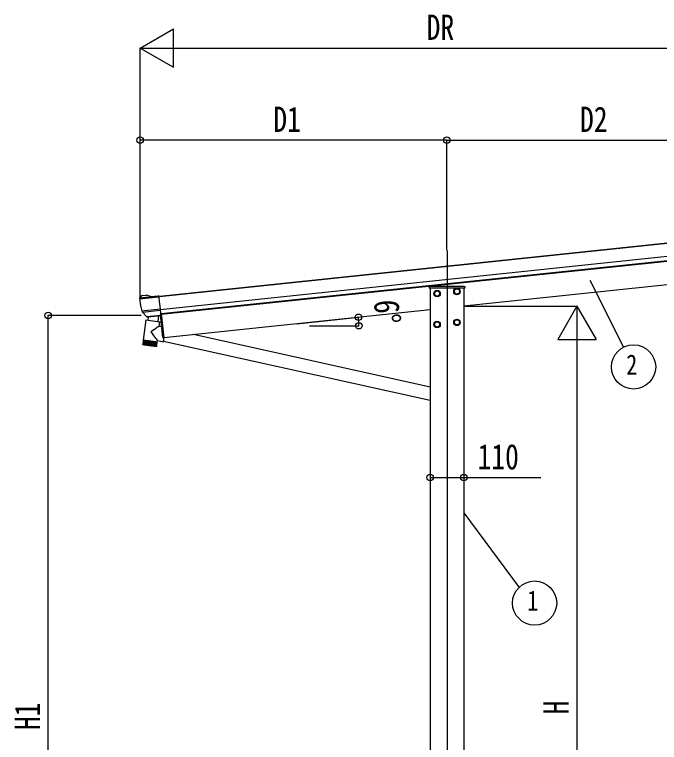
# Model space of a CAD drawing. Units: millimetres, scale not verified. Extents: x -10512 to 10512, y -7425 to 7425.
# Drawn here: x -1278 to 824, y -2534 to -162 of the extents above; entities that cross this region are included whole.
import ezdxf
from ezdxf.enums import TextEntityAlignment as Align

# ---------------------------------------------------------------- set-up
doc = ezdxf.new("R2010")
doc.units = ezdxf.units.MM
doc.header["$LTSCALE"] = 40
for name, color, linetype in [('0-4_YKK_12', 2, 'Continuous'), ('0-5_YKK_13', 4, 'Continuous'), ('0-6_YKK_A1', 4, 'Continuous'), ('0-7_YKK_D', 6, 'Continuous')]:
    doc.layers.add(name, color=color, linetype=linetype)
doc.styles.add('ＭＳ ゴシック', font='')
doc.styles.get('ＭＳ ゴシック').set_extended_font_data('MS Gothic')

msp = doc.modelspace()

# ---------------------------------------------------------------- linework, layer by layer
at = {"layer": '0-4_YKK_12'}
msp.add_line((131.45, -931.26), (131.45, -4478.27), dxfattribs=at)
at = {"layer": '0-5_YKK_13'}
for p, q in [((73.42, -1049.88), (73.2, -1053.5)), ((74.67, -1053.5), (73.2, -1053.5)), ((75.2, -1053.5), (74.67, -1053.5)), ((187.7, -1053.5), (75.2, -1053.5)), ((186.98, -1048), (75.42, -1048)), ((89.31, -1071.4), (94.22, -1062.9)), ((94.22, -1062.9), (104.03, -1062.9)), ((104.03, -1062.9), (108.94, -1071.4)), ((153.95, -1064.61), (158.86, -1056.11)), ((158.86, -1056.11), (168.68, -1056.11)), ((168.68, -1056.11), (173.58, -1064.61)), ((187.72, -1053.5), (187.2, -1053.5)), ((189.2, -1053.5), (187.72, -1053.5)), ((188.98, -1049.88), (189.2, -1053.5)), ((-870.43, -1088.84), (-870.48, -1088.37)), ((-870.43, -1088.84), (-807.78, -1082.26)), ((-870.13, -1085.32), (-808.14, -1078.81)), ((-870.07, -1085.23), (-834.67, -1081.51)), ((-865.65, -1079.76), (-869.94, -1085.07)), ((-862.28, -1077.93), (-848.8, -1076.52)), ((-834.72, -1081.07), (-808.19, -1078.28)), ((-808.14, -1078.81), (-808.19, -1078.28)), ((-807.83, -1081.79), (-807.78, -1082.26)), ((-807.78, -1082.26), (-806.04, -1098.81)), ((-806.04, -1098.81), (-805.79, -1101.15)), ((-805.79, -1101.15), (-805.44, -1104.49)), ((-805.44, -1104.49), (-803.69, -1121.13)), ((-862.55, -1127.32), (-803.69, -1121.13)), ((-862.55, -1127.33), (-803.69, -1121.14)), ((-862.55, -1127.33), (-862.55, -1127.32)), ((-860.43, -1131.63), (-861.21, -1130.73)), ((-860.43, -1131.63), (-803.22, -1125.61)), ((-847.69, -1146.28), (-860.43, -1131.63)), ((-803.69, -1121.13), (-803.69, -1121.14)), ((-803.69, -1121.14), (-803.22, -1125.61)), ((-803.22, -1125.61), (-801.56, -1141.43)), ((-801.53, -1137.5), (-799.99, -1137.25)), ((-799.99, -1137.25), (-799.83, -1138.73)), ((-849.57, -1157.14), (-858.32, -1223.57)), ((-849.57, -1157.14), (-804.16, -1163.12)), ((-847.69, -1146.28), (-801.56, -1141.43)), ((-847.52, -1146.49), (-847.69, -1146.28)), ((-844.94, -1147.5), (-801.4, -1142.92)), ((-842.73, -1158.04), (-841.29, -1147.12)), ((-808.56, -1143.68), (-811, -1162.22)), ((-802.31, -1139.09), (-802.36, -1138.59)), ((-794.38, -1214.49), (-802.31, -1139.09)), ((-801.56, -1141.43), (-801.4, -1142.92)), ((-791.88, -1214.32), (-799.83, -1138.73)), ((153.97, -1165.16), (158.87, -1156.66)), ((158.87, -1156.66), (168.69, -1156.66)), ((168.69, -1156.66), (173.6, -1165.16)), ((-797.99, -1180.12), (-806.22, -1178.29)), ((-806.16, -1178.31), (-804.16, -1163.12)), ((89.32, -1171.95), (94.23, -1163.45)), ((94.23, -1163.45), (104.04, -1163.45)), ((104.04, -1163.45), (108.95, -1171.95)), ((76.25, -1376.15), (-694.35, -1205.08)), ((-858.31, -1223.57), (-859.95, -1235.97)), ((-858.22, -1223.58), (-859.86, -1236.06)), ((-857.95, -1223.61), (-859.61, -1236.18)), ((-857.52, -1223.67), (-859.15, -1236.05)), ((-856.93, -1223.75), (-858.6, -1236.49)), ((-856.25, -1223.84), (-858.06, -1237.54)), ((-856.18, -1223.85), (-857.86, -1236.67)), ((-855.46, -1223.94), (-857.27, -1237.65)), ((-855.27, -1223.97), (-856.97, -1236.87)), ((-854.52, -1224.07), (-856.32, -1237.77)), ((-854.22, -1224.11), (-855.93, -1237.08)), ((-853.43, -1224.21), (-855.24, -1237.91)), ((-853.03, -1224.26), (-854.75, -1237.31)), ((-852.21, -1224.37), (-854.01, -1238.07)), ((-851.71, -1224.44), (-853.44, -1237.56)), ((-850.86, -1224.55), (-852.66, -1238.25)), ((-850.27, -1224.62), (-852.01, -1237.82)), ((-849.39, -1224.74), (-851.2, -1238.45)), ((-848.73, -1224.83), (-850.48, -1238.1)), ((-847.82, -1224.95), (-849.63, -1238.65)), ((-847.09, -1225.04), (-848.85, -1238.39)), ((-846.16, -1225.17), (-847.96, -1238.87)), ((-845.37, -1225.27), (-847.13, -1238.68)), ((-844.42, -1225.4), (-846.22, -1239.1)), ((-843.57, -1225.51), (-845.34, -1238.98)), ((-842.61, -1225.63), (-844.41, -1239.34)), ((-841.72, -1225.75), (-843.5, -1239.28)), ((-840.74, -1225.88), (-842.55, -1239.58)), ((-839.83, -1226), (-841.61, -1239.59)), ((-838.84, -1226.13), (-840.64, -1239.83)), ((-837.9, -1226.25), (-839.71, -1239.96)), ((-836.91, -1226.38), (-838.72, -1240.09)), ((-835.97, -1226.51), (-837.77, -1240.21)), ((-834.98, -1226.64), (-836.78, -1240.34)), ((-834.03, -1226.76), (-835.83, -1240.47)), ((-834.85, -1240.6), (-833.04, -1226.89)), ((-832.11, -1227.02), (-833.91, -1240.72)), ((-832.93, -1240.85), (-831.12, -1227.15)), ((-830.21, -1227.27), (-832.01, -1240.97)), ((-831.01, -1240.92), (-829.23, -1227.39)), ((-828.35, -1227.51), (-830.16, -1241.22)), ((-829.16, -1241.1), (-827.39, -1227.64)), ((-826.55, -1227.75), (-828.35, -1241.45)), ((-827.37, -1241.27), (-825.6, -1227.87)), ((-824.82, -1227.98), (-826.62, -1241.68)), ((-825.65, -1241.43), (-823.89, -1228.1)), ((-823.17, -1228.19), (-824.97, -1241.9)), ((-824.01, -1241.57), (-822.26, -1228.31)), ((-821.61, -1228.4), (-823.41, -1242.1)), ((-822.47, -1241.71), (-820.73, -1228.51)), ((-820.16, -1228.59), (-821.97, -1242.29)), ((-821.04, -1241.82), (-819.31, -1228.7)), ((-818.83, -1228.76), (-820.63, -1242.47)), ((-819.73, -1241.92), (-818.01, -1228.87)), ((-817.63, -1228.92), (-819.43, -1242.63)), ((-818.55, -1241.99), (-816.84, -1229.03)), ((-816.56, -1229.06), (-818.36, -1242.77)), ((-817.51, -1242.04), (-815.81, -1229.16)), ((-815.64, -1229.18), (-817.44, -1242.89)), ((-814.87, -1229.29), (-816.67, -1242.99)), ((-816.61, -1242.08), (-814.93, -1229.28)), ((-815.87, -1242.09), (-814.2, -1229.37)), ((-815.29, -1242.08), (-813.63, -1229.45)), ((-814.85, -1241.89), (-813.22, -1229.5)), ((-814.61, -1241.91), (-812.98, -1229.53)), ((-814.54, -1241.94), (-812.91, -1229.54)), ((-812.98, -1229.53), (-812.91, -1229.54)), ((-812.91, -1229.54), (-812.16, -1223.89)), ((-812.25, -1223.87), (-792.78, -1228.19)), ((-794.33, -1214.99), (-794.38, -1214.49)), ((-792.37, -1226.34), (76.25, -1419.17)), ((-859.61, -1237.34), (-859.57, -1237.34)), ((-859.45, -1237.17), (-859.47, -1237.36)), ((-859.47, -1237.36), (-859.35, -1237.37)), ((-859.15, -1236.05), (-859.19, -1236.32)), ((-859.12, -1237.06), (-859.17, -1237.4)), ((-859.17, -1237.4), (-858.96, -1237.42)), ((-858.6, -1236.77), (-858.69, -1237.46)), ((-858.69, -1237.46), (-858.4, -1237.5)), ((-839.18, -1240.71), (-858.22, -1238.2)), ((-858.06, -1237.54), (-857.69, -1237.59)), ((-857.27, -1237.65), (-856.82, -1237.7)), ((-856.32, -1237.77), (-855.81, -1237.84)), ((-855.24, -1237.91), (-854.65, -1237.99)), ((-854.01, -1238.07), (-853.37, -1238.16)), ((-852.66, -1238.25), (-851.96, -1238.34)), ((-851.2, -1238.45), (-850.44, -1238.54)), ((-849.63, -1238.65), (-848.83, -1238.76)), ((-847.96, -1238.87), (-847.12, -1238.98)), ((-846.22, -1239.1), (-845.34, -1239.22)), ((-844.41, -1239.34), (-843.51, -1239.46)), ((-842.55, -1239.58), (-841.62, -1239.71)), ((-840.64, -1239.83), (-839.71, -1239.96)), ((-816.78, -1243.66), (-839.18, -1240.71)), ((-838.72, -1240.09), (-837.77, -1240.21)), ((-836.78, -1240.34), (-835.83, -1240.47)), ((-834.85, -1240.6), (-833.91, -1240.72)), ((-832.93, -1240.85), (-832.01, -1240.97)), ((-831.06, -1241.1), (-830.16, -1241.22)), ((-829.23, -1241.34), (-828.35, -1241.45)), ((-827.46, -1241.57), (-826.62, -1241.68)), ((-825.77, -1241.79), (-824.97, -1241.9)), ((-824.16, -1242), (-823.41, -1242.1)), ((-822.66, -1242.2), (-821.97, -1242.29)), ((-821.27, -1242.39), (-820.63, -1242.47)), ((-820, -1242.55), (-819.43, -1242.63)), ((-818.87, -1242.7), (-818.36, -1242.77)), ((-817.87, -1242.83), (-817.44, -1242.89)), ((-817.03, -1242.94), (-816.67, -1242.99)), ((-816.34, -1243.03), (-816.06, -1243.07)), ((-815.98, -1242.51), (-816.06, -1243.07)), ((-815.81, -1243.1), (-815.61, -1243.13)), ((-815.57, -1242.8), (-815.61, -1243.13)), ((-815.44, -1243.15), (-815.33, -1243.17)), ((-815.3, -1243.01), (-815.33, -1243.17)), ((-815.25, -1243.18), (-815.21, -1243.18))]:
    msp.add_line(p, q, dxfattribs=at)
for points in [[(153.95, -1064.61), (158.86, -1073.11), (168.68, -1073.11), (173.58, -1064.61)], [(-870.6, -1087.27), (-870.48, -1088.37), (-807.83, -1081.79), (-808.14, -1078.81)], [(-834.67, -1081.51), (-834.72, -1081.07), (-847.51, -1076.66)], [(89.31, -1071.4), (94.22, -1079.9), (104.03, -1079.9), (108.94, -1071.4)], [(89.32, -1171.95), (94.23, -1180.45), (104.04, -1180.45), (108.95, -1171.95)], [(153.97, -1165.16), (158.87, -1173.66), (168.69, -1173.66), (173.6, -1165.16)], [(-812.98, -1229.53), (-813.23, -1229.5), (-813.64, -1229.45), (-814.23, -1229.37), (-814.97, -1229.27), (-815.88, -1229.15), (-816.93, -1229.01), (-818.13, -1228.86), (-819.46, -1228.68), (-820.91, -1228.49), (-822.47, -1228.29), (-824.14, -1228.07), (-825.89, -1227.84), (-827.71, -1227.6), (-829.6, -1227.35), (-831.53, -1227.09), (-833.49, -1226.83), (-835.47, -1226.57), (-837.45, -1226.31), (-839.41, -1226.05), (-841.35, -1225.8), (-843.24, -1225.55), (-845.08, -1225.31), (-846.84, -1225.08), (-848.52, -1224.86), (-850.1, -1224.65), (-851.56, -1224.45), (-852.91, -1224.28), (-854.13, -1224.12), (-855.2, -1223.98), (-856.13, -1223.85), (-856.9, -1223.75), (-857.5, -1223.67), (-857.95, -1223.61), (-858.22, -1223.58), (-858.31, -1223.57)], [(-791.88, -1214.32), (-791.73, -1215.81), (-793.29, -1215.88)], [(-791.61, -1215.3), (-792.02, -1217.61), (-792.39, -1219.9), (-792.68, -1221.97), (-792.9, -1223.78), (-793.04, -1225.31), (-793.09, -1226.54), (-793.07, -1227.43), (-792.96, -1227.99), (-792.77, -1228.2), (-792.5, -1228.05), (-792.15, -1227.55), (-791.74, -1226.72), (-791.65, -1226.5)], [(-791.46, -1215.28), (-791.6, -1216.04), (-791.97, -1218.32), (-792.28, -1220.38), (-792.51, -1222.2), (-792.66, -1223.74), (-792.72, -1224.97), (-792.71, -1225.87), (-792.6, -1226.43), (-792.42, -1226.63), (-792.16, -1226.49), (-792.09, -1226.4)], [(-859.95, -1236.25), (-859.95, -1236.1), (-859.95, -1235.96), (-859.96, -1236.3), (-859.91, -1236.65), (-859.8, -1237), (-859.61, -1237.34)], [(-859.86, -1236.26), (-859.86, -1236.12), (-859.85, -1235.97), (-859.85, -1236.32), (-859.78, -1236.67), (-859.66, -1237.02), (-859.47, -1237.36)], [(-859.35, -1237.37), (-859.52, -1237.04), (-859.61, -1236.69), (-859.62, -1236.35), (-859.58, -1236.01), (-859.56, -1236.36), (-859.49, -1236.71), (-859.36, -1237.06), (-859.17, -1237.4)], [(-858.96, -1237.42), (-859.12, -1237.09), (-859.2, -1236.75), (-859.2, -1236.4), (-859.14, -1236.07), (-859.11, -1236.42), (-859.02, -1236.77), (-858.88, -1237.12), (-858.69, -1237.46)], [(-858.4, -1237.5), (-858.55, -1237.17), (-858.62, -1236.82), (-858.6, -1236.48), (-858.53, -1236.15), (-858.49, -1236.5), (-858.39, -1236.85), (-858.24, -1237.21), (-858.06, -1237.54)], [(-857.69, -1237.59), (-857.83, -1237.26), (-857.88, -1236.92), (-857.85, -1236.58), (-857.76, -1236.25), (-857.7, -1236.6), (-857.6, -1236.96), (-857.45, -1237.31), (-857.27, -1237.65)], [(-856.82, -1237.7), (-856.95, -1237.38), (-856.98, -1237.04), (-856.94, -1236.7), (-856.83, -1236.37), (-856.77, -1236.72), (-856.65, -1237.08), (-856.5, -1237.44), (-856.32, -1237.77)], [(-855.81, -1237.84), (-855.92, -1237.51), (-855.94, -1237.18), (-855.88, -1236.84), (-855.76, -1236.51), (-855.68, -1236.87), (-855.56, -1237.23), (-855.41, -1237.58), (-855.24, -1237.91)], [(-854.65, -1237.99), (-854.75, -1237.67), (-854.75, -1237.33), (-854.67, -1237), (-854.54, -1236.67), (-854.45, -1237.03), (-854.33, -1237.39), (-854.17, -1237.74), (-854.01, -1238.07)], [(-853.37, -1238.16), (-853.45, -1237.84), (-853.43, -1237.51), (-853.34, -1237.18), (-853.2, -1236.85), (-853.1, -1237.21), (-852.97, -1237.57), (-852.81, -1237.92), (-852.66, -1238.25)], [(-851.96, -1238.34), (-852.02, -1238.03), (-851.99, -1237.7), (-851.88, -1237.37), (-851.73, -1237.04), (-851.62, -1237.4), (-851.49, -1237.76), (-851.34, -1238.12), (-851.2, -1238.45)], [(-850.44, -1238.54), (-850.49, -1238.23), (-850.44, -1237.9), (-850.32, -1237.57), (-850.15, -1237.25), (-850.04, -1237.61), (-849.9, -1237.97), (-849.75, -1238.33), (-849.63, -1238.65)], [(-848.83, -1238.76), (-848.85, -1238.44), (-848.79, -1238.12), (-848.65, -1237.79), (-848.47, -1237.47), (-848.35, -1237.83), (-848.22, -1238.19), (-848.08, -1238.55), (-847.96, -1238.87)], [(-847.12, -1238.98), (-847.13, -1238.67), (-847.05, -1238.35), (-846.89, -1238.02), (-846.71, -1237.7), (-846.59, -1238.06), (-846.45, -1238.43), (-846.32, -1238.78), (-846.22, -1239.1)], [(-845.34, -1239.22), (-845.33, -1238.91), (-845.23, -1238.59), (-845.07, -1238.26), (-844.87, -1237.94), (-844.75, -1238.31), (-844.62, -1238.67), (-844.49, -1239.02), (-844.41, -1239.34)], [(-843.51, -1239.46), (-843.47, -1239.15), (-843.36, -1238.83), (-843.18, -1238.51), (-842.98, -1238.19), (-842.85, -1238.56), (-842.72, -1238.92), (-842.61, -1239.27), (-842.55, -1239.58)], [(-841.62, -1239.71), (-841.57, -1239.4), (-841.44, -1239.09), (-841.25, -1238.77), (-841.04, -1238.45), (-840.92, -1238.81), (-840.79, -1239.17), (-840.69, -1239.52), (-840.64, -1239.83)], [(-839.71, -1239.96), (-839.63, -1239.66), (-839.49, -1239.34), (-839.29, -1239.02), (-839.08, -1238.71), (-838.95, -1239.07), (-838.83, -1239.43), (-838.74, -1239.78), (-838.72, -1240.09)], [(-837.77, -1240.21), (-837.68, -1239.91), (-837.52, -1239.6), (-837.31, -1239.29), (-837.1, -1238.97), (-836.98, -1239.33), (-836.86, -1239.69), (-836.79, -1240.03), (-836.78, -1240.34)], [(-835.83, -1240.47), (-835.72, -1240.17), (-835.55, -1239.86), (-835.34, -1239.55), (-835.12, -1239.23), (-835, -1239.59), (-834.9, -1239.95), (-834.83, -1240.29), (-834.85, -1240.6)], [(-833.91, -1240.72), (-833.78, -1240.43), (-833.59, -1240.12), (-833.38, -1239.8), (-833.16, -1239.49), (-833.04, -1239.85), (-832.95, -1240.2), (-832.9, -1240.54), (-832.93, -1240.85)], [(-832.01, -1240.97), (-831.86, -1240.68), (-831.67, -1240.37), (-831.44, -1240.06), (-831.23, -1239.74), (-831.12, -1240.1), (-831.04, -1240.46), (-831, -1240.79), (-831.06, -1241.1)], [(-830.16, -1241.22), (-829.99, -1240.93), (-829.78, -1240.62), (-829.56, -1240.31), (-829.34, -1239.99), (-829.24, -1240.35), (-829.17, -1240.7), (-829.15, -1241.04), (-829.23, -1241.34)], [(-828.35, -1241.45), (-828.17, -1241.17), (-827.96, -1240.86), (-827.73, -1240.55), (-827.52, -1240.23), (-827.42, -1240.59), (-827.37, -1240.94), (-827.37, -1241.27), (-827.46, -1241.57)], [(-826.62, -1241.68), (-826.42, -1241.4), (-826.2, -1241.09), (-825.97, -1240.78), (-825.77, -1240.46), (-825.68, -1240.82), (-825.64, -1241.17), (-825.65, -1241.5), (-825.77, -1241.79)], [(-824.97, -1241.9), (-824.76, -1241.61), (-824.53, -1241.31), (-824.3, -1241), (-824.1, -1240.68), (-824.03, -1241.03), (-824, -1241.38), (-824.03, -1241.71), (-824.16, -1242)], [(-823.41, -1242.1), (-823.19, -1241.82), (-822.96, -1241.52), (-822.73, -1241.2), (-822.54, -1240.88), (-822.47, -1241.24), (-822.46, -1241.59), (-822.51, -1241.91), (-822.66, -1242.2)], [(-821.97, -1242.29), (-821.73, -1242.01), (-821.49, -1241.71), (-821.27, -1241.4), (-821.09, -1241.08), (-821.03, -1241.43), (-821.04, -1241.77), (-821.1, -1242.1), (-821.27, -1242.39)], [(-820.63, -1242.47), (-820.39, -1242.19), (-820.15, -1241.89), (-819.94, -1241.57), (-819.76, -1241.25), (-819.72, -1241.6), (-819.73, -1241.94), (-819.82, -1242.27), (-820, -1242.55)], [(-819.43, -1242.63), (-819.18, -1242.35), (-818.94, -1242.05), (-818.73, -1241.73), (-818.56, -1241.41), (-818.54, -1241.76), (-818.57, -1242.1), (-818.67, -1242.42), (-818.87, -1242.7)], [(-818.36, -1242.77), (-818.1, -1242.49), (-817.87, -1242.19), (-817.66, -1241.87), (-817.51, -1241.55), (-817.5, -1241.89), (-817.54, -1242.23), (-817.66, -1242.55), (-817.87, -1242.83)], [(-817.44, -1242.89), (-817.18, -1242.61), (-816.94, -1242.31), (-816.75, -1241.99), (-816.61, -1241.67), (-816.61, -1242.01), (-816.67, -1242.35), (-816.8, -1242.66), (-817.03, -1242.94)], [(-816.67, -1242.99), (-816.4, -1242.71), (-816.17, -1242.41), (-815.99, -1242.09), (-815.86, -1241.76), (-815.88, -1242.11), (-815.95, -1242.44), (-816.1, -1242.76), (-816.34, -1243.03)], [(-816.06, -1243.07), (-815.79, -1242.8), (-815.56, -1242.49), (-815.39, -1242.17), (-815.28, -1241.84), (-815.31, -1242.18), (-815.4, -1242.51), (-815.56, -1242.83), (-815.81, -1243.1)], [(-815.61, -1243.13), (-815.34, -1242.85), (-815.12, -1242.55), (-814.96, -1242.23), (-814.86, -1241.9), (-814.91, -1242.24), (-815.01, -1242.57), (-815.19, -1242.88), (-815.44, -1243.15)], [(-815.33, -1243.17), (-815.06, -1242.89), (-814.85, -1242.59), (-814.7, -1242.26), (-814.61, -1241.93), (-814.67, -1242.27), (-814.8, -1242.59), (-814.99, -1242.9), (-815.25, -1243.18)], [(-815.21, -1243.18), (-814.95, -1242.91), (-814.75, -1242.6), (-814.61, -1242.27), (-814.54, -1241.94)], [(-815.02, -1242.99), (-814.91, -1242.86), (-814.82, -1242.73)], [(-814.72, -1242.55), (-814.72, -1242.55), (-814.6, -1242.22)]]:
    msp.add_lwpolyline(points, dxfattribs=at)
for centre, radius in [((99.13, -1071.4), 10.5), ((99.13, -1071.4), 9.2), ((99.13, -1071.4), 8.5), ((163.77, -1064.61), 10.5), ((163.77, -1064.61), 9.2), ((163.77, -1064.61), 8.5), ((99.14, -1171.95), 10.5), ((163.78, -1165.16), 10.5), ((163.78, -1165.16), 9.2), ((163.78, -1165.16), 8.5), ((99.14, -1171.95), 9.2), ((99.14, -1171.95), 8.5)]:
    msp.add_circle(centre, radius, dxfattribs=at)
for centre, radius, start, end in [((75.42, -1050), 2, 90, 176.5), ((186.98, -1050), 2, 3.5, 90), ((-867.61, -1086.95), 3, 147.09014, 185.99114), ((-669.54, -1067.73), 202, 186, 190.72588), ((-867.61, -1086.95), 3, 144.99171, 147.08128), ((-867.61, -1086.95), 3, 141, 144.99171), ((-861.76, -1082.91), 5, 96, 141), ((-848.49, -1079.5), 3, 71, 96), ((-669.54, -1067.73), 202, 190.72588, 191.39532), ((-669.54, -1067.73), 202, 191.39532, 192.35402), ((-669.54, -1067.73), 202, 192.35402, 197.15784), ((-669.54, -1067.73), 202, 197.16004, 197.86084), ((-858.95, -1128.76), 3, 197.86084, 221), ((-801.36, -1138.49), 1, 99.5, 186), ((-845.25, -1144.52), 3, 221, 276), ((-793.33, -1214.88), 1, 186, 272.5), ((-857.96, -1236.22), 2, 223.82389, 262.5), ((-816.52, -1241.68), 2, 262.5, 315.74417)]:
    msp.add_arc(centre, radius, start, end, dxfattribs=at)
for major_axis, start_param, end_param in [((25.42, 17.8), 0.0369538, 1.6148235), ((-19.42, 27.75), 1.5338425, 3.0975655)]:
    msp.add_ellipse((-831.6, -1196.12), major_axis=major_axis, ratio=0.040358, start_param=start_param, end_param=end_param, dxfattribs=at)
at = {"layer": '0-6_YKK_A1'}
for p, q in [((-807.94, -1080.7), (1068.51, -883.47)), ((-806, -1080.06), (1068.47, -883.05)), ((-806, -1080.06), (1068.47, -883.05)), ((-805.95, -1080.49), (1068.51, -883.47)), ((-803.47, -1123.2), (1072.98, -925.98)), ((1074.53, -940.73), (-799.93, -1137.74)), ((1074.74, -942.72), (-799.72, -1139.73)), ((1074.74, -942.72), (-799.72, -1139.73)), ((1102.57, -1016.21), (186.25, -1112.52)), ((76.45, -1053.5), (76.45, -4262.5)), ((186.45, -1053.5), (186.45, -4262.5)), ((-807.99, -1080.27), (-806, -1080.06)), ((-799.93, -1137.74), (-791.78, -1215.32)), ((-799.93, -1137.74), (-791.78, -1215.32)), ((76.25, -1124.08), (-791.78, -1215.32))]:
    msp.add_line(p, q, dxfattribs=at)
at = {"layer": '0-7_YKK_D'}
for p, q in [((-868.55, -271.44), (-760.3, -208.94)), ((-760.3, -333.94), (-760.3, -208.94)), ((-868.55, -1086.54), (-868.55, -270.44)), ((-868.55, -271.44), (-760.3, -333.94)), ((-868.55, -271.44), (-652.05, -271.44)), ((-743.55, -271.44), (1005.44, -271.44)), ((-868.55, -1086.54), (-868.55, -570.44)), ((131.25, -571.44), (-868.55, -571.44)), ((131.25, -930.28), (131.25, -570.44)), ((131.25, -930.28), (131.25, -570.44)), ((131.25, -571.44), (1130.44, -571.44)), ((597.15, -1027.87), (707.03, -1246.16)), ((187.25, -1112.5), (555.55, -1112.5)), ((554.55, -1112.5), (492.05, -1220.75)), ((554.55, -1112.5), (617.05, -1220.75)), ((554.55, -1112.5), (554.55, -1329.01)), ((-865.24, -1142.79), (-1169.55, -1142.79)), ((-1168.55, -3712.52), (-1168.55, -1142.79)), ((-357.76, -1169.7), (-156.34, -1148.53)), ((-316.73, -1176.11), (-154.9, -1176.11)), ((492.05, -1220.75), (617.05, -1220.75)), ((554.55, -1237.5), (554.55, -3587.5)), ((76.45, -1591.07), (76.45, -1671.95)), ((186.45, -1591.07), (186.45, -1671.95)), ((186.45, -1785.9), (366.24, -2028.54))]:
    msp.add_line(p, q, dxfattribs=at)
msp.add_lwpolyline([(76.45, -1670.95), (186.45, -1670.95), (436.95, -1670.95)], dxfattribs=at)
for centre, radius in [((-868.55, -571.44), 10.62), ((131.25, -571.44), 10.62), ((131.25, -571.44), 10.62), ((-1168.55, -1142.79), 10.62), ((-157.34, -1148.63), 10.62), ((-155.9, -1176.11), 10.62), ((739.41, -1310.47), 72), ((76.45, -1670.95), 10.62), ((186.45, -1670.95), 10.62), ((416.97, -2079.64), 72)]:
    msp.add_circle(centre, radius, dxfattribs=at)
msp.add_arc((-418.73, -1176.11), 262.83, 0, 6, dxfattribs=at)

# ---------------------------------------------------------------- texts
at = {"layer": '0-7_YKK_D', "style": 'ＭＳ ゴシック', "width": 0.8}
for s, height, p in [('DR', 82.48, (64.94, -269.44)), ('D1', 82.48, (-434.65, -569.44)), ('D2', 82.48, (564.84, -569.44)), ('2', 65.98, (715.41, -1355.47)), ('110', 82.48, (230.95, -1668.95)), ('1', 65.98, (392.97, -2124.64))]:
    msp.add_text(s, height=height, dxfattribs=at).set_placement(p, align=Align.BOTTOM_LEFT)
for s, rotation, p in [('6°', 273, (-131, -1094.94)), ('H1', 90, (-1170.55, -2493.65)), ('H', 90, (552.55, -2442.5))]:
    msp.add_text(s, height=82.48, rotation=rotation, dxfattribs=at).set_placement(p, align=Align.BOTTOM_LEFT)

doc.saveas('drawing.dxf')
